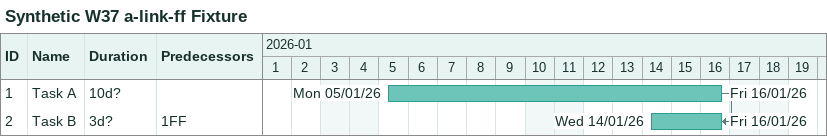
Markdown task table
Synthetic W37 a-link-ff Fixture

| ID | Task | Duration | Start | Finish | Predecessors |
|---|---|---|---|---|---|
| 1 | Task A | 10d? | 2026-01-05 | 2026-01-16 |  |
| 2 | Task B | 3d? | 2026-01-14 | 2026-01-16 | 1FF |
